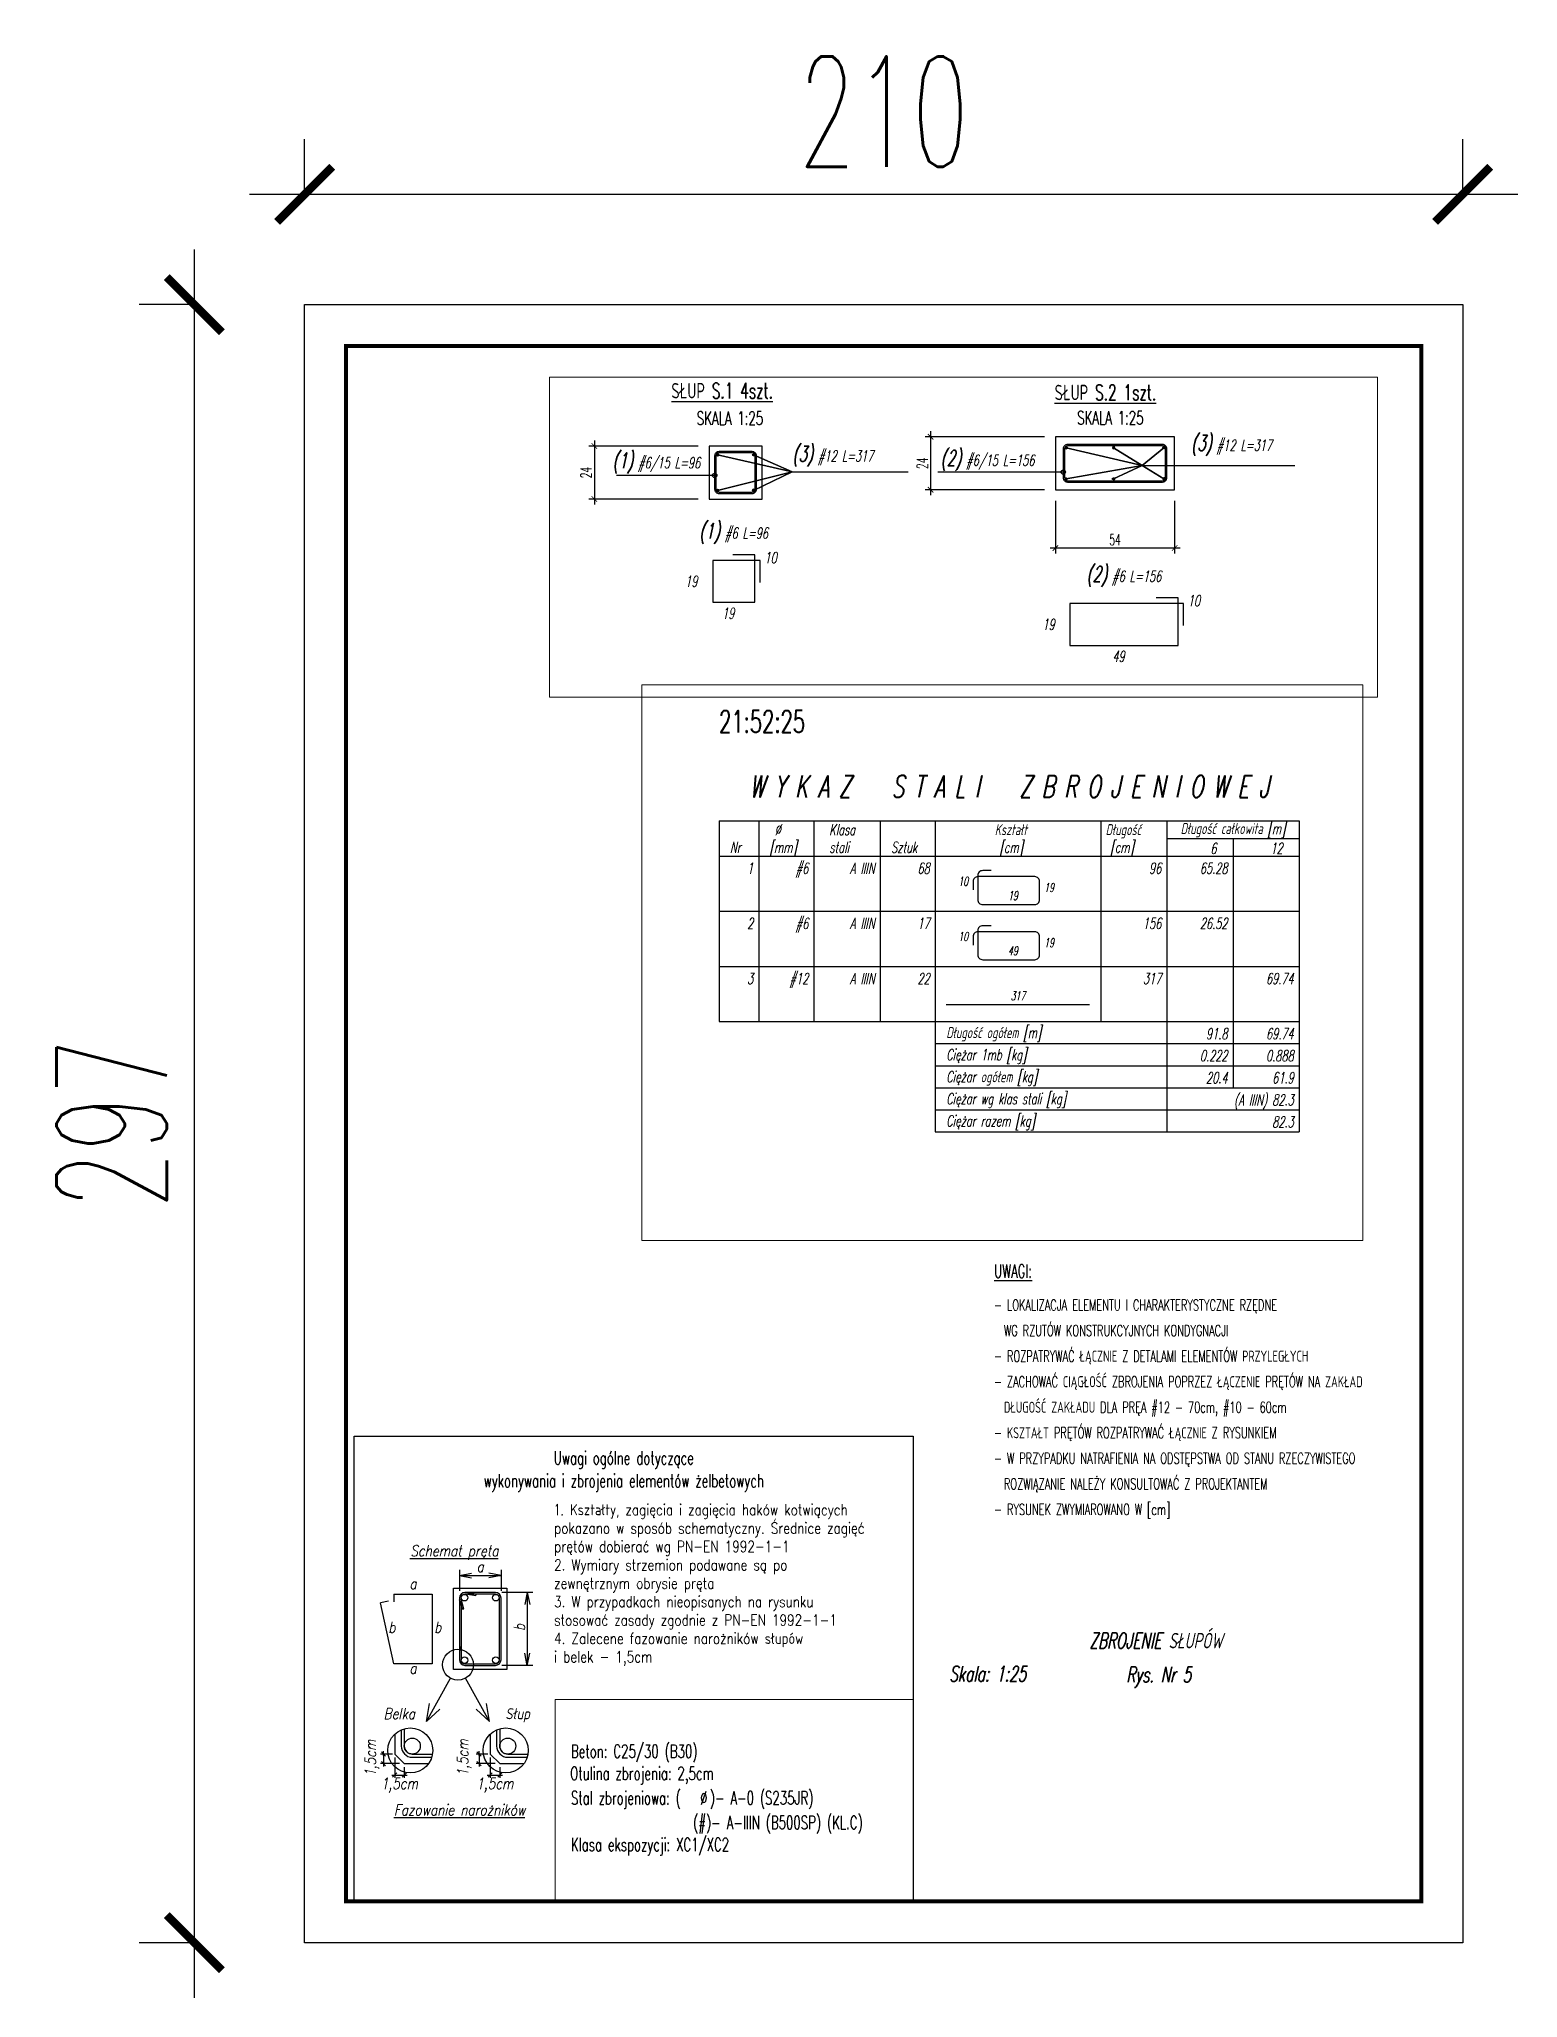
# Paper-space layout 'Layout1' of a CAD drawing. Header units: millimetres. Extents: x -251 to 18, y -18 to 338.
# The model-space entities are those that its viewports show. They can reach past a viewport. Long polylines and large blocks are cut down to what shows.
import ezdxf
from ezdxf.enums import TextEntityAlignment as Align

# ---------------------------------------------------------------- set-up
doc = ezdxf.new("R2010")
doc.units = ezdxf.units.MM
doc.header["$LTSCALE"] = 50
doc.layers.get('Defpoints').update_dxf_attribs({"color": 251})
doc.layers.add('__NIEDRUK__', color=54, linetype='Continuous', plot=False)
for name, color, linetype in [('K-ODNOSNIK', 8, 'Continuous'), ('K-RAMKA', 181, 'Continuous'), ('K-SCIANY', 2, 'Continuous'), ('K-TEXT 2.4mm', 71, 'Continuous'), ('K-TEXT 2.8mm', 101, 'Continuous'), ('K-TEXT 2mm', 254, 'Continuous'), ('K-WYMIARY', 1, 'Continuous'), ('K-ZBROJ_06', 101, 'Continuous'), ('K-ZBROJ_12', 161, 'Continuous'), ('ZBROJA_NIEZLICZAC', 255, 'Continuous'), ('ZBROJA_RZUTPR', 141, 'Continuous'), ('ZBROJA_RZUTPR1', 255, 'Continuous'), ('ZBROJA_ZESTAWIENIE', 62, 'Continuous'), ('ZBROJA_ZESTAWIENIE1', 252, 'Continuous'), ('ZBROJA_ZESTAWIENIE2', 30, 'Continuous'), ('ZBROJA_ZESTAWIENIE3', 141, 'Continuous'), ('ZBROJA_ZESTAWIENIE4', 210, 'Continuous')]:
    doc.layers.add(name, color=color, linetype=linetype)
doc.styles.add('STYL_ZBROJA', font='romanszb.shx', dxfattribs={"width": 0.65, "oblique": 12})
doc.styles.add('text 2.4mm', font='romans.shx', dxfattribs={"width": 0.65})
doc.styles.add('text 2.8mm', font='romans.shx', dxfattribs={"width": 0.65})
doc.styles.add('text 2mm', font='romans.shx', dxfattribs={"width": 0.65})
doc.styles.add('WYM1', font='romanszb.shx', dxfattribs={"width": 0.6})
doc.dimstyles.new('CM100', dxfattribs={"dimscale": 5, "dimtxt": 2, "dimasz": 1, "dimexe": 1, "dimexo": 2, "dimgap": 0.5, "dimtad": 1, "dimrnd": 0.5, "dimdsep": 46, "dimtxsty": 'WYM1', "dimblk": 'OBLIQUE', "dimcen": 0, "dimdle": 1, "dimclrd": 253, "dimclre": 251, "dimclrt": 30, "dimadec": 0, "dimazin": 0, "dimtfac": 1, "dimtix": 1, "dimtmove": 0, "dimatfit": 0, "dimfxl": 1, "dimtfillclr": 256, "dimtolj": 1, "dimarcsym": 0})

# ---------------------------------------------------------------- blocks, each defined once
blk = doc.blocks.new('_ArchTick')
at = {"color": 0, "linetype": 'ByBlock', "const_width": 0.15}
blk.add_lwpolyline([(-0.5, -0.5), (0.5, 0.5)], dxfattribs=at)
blk = doc.blocks.new('*D81')
at = {"layer": '__NIEDRUK__', "color": 251, "lineweight": -2, "transparency": 16777216}
for p, q in [((-210, 317), (-210, 327)), ((0, 317), (0, 327))]:
    blk.add_line(p, q, dxfattribs=at)
at = {"layer": '__NIEDRUK__', "color": 253, "lineweight": -2, "transparency": 16777216}
blk.add_line((-220, 317), (10, 317), dxfattribs=at)
at = {"layer": 'Defpoints', "color": 0, "transparency": 16777216}
for p in [(0, 317), (-210, 297), (0, 297)]:
    blk.add_point(p, dxfattribs=at)
at = {"layer": '__NIEDRUK__', "color": 253, "lineweight": -2, "transparency": 16777216, "xscale": 10, "yscale": 10, "zscale": 10, "rotation": 180}
blk.add_blockref('_ArchTick', (-210, 317), dxfattribs=at)
at = {"layer": '__NIEDRUK__', "color": 253, "lineweight": -2, "transparency": 16777216, "xscale": 10, "yscale": 10, "zscale": 10}
blk.add_blockref('_ArchTick', (0, 317), dxfattribs=at)
at = {"layer": '__NIEDRUK__', "color": 30, "transparency": 16777216, "insert": (-105, 332), "char_height": 20, "attachment_point": 5, "style": 'WYM1'}
blk.add_mtext('\\A1;210', dxfattribs=at)
blk = doc.blocks.new('*D82')
at = {"layer": '__NIEDRUK__', "color": 253, "lineweight": -2, "transparency": 16777216}
blk.add_line((-230, 307), (-230, -10), dxfattribs=at)
at = {"layer": '__NIEDRUK__', "color": 251, "lineweight": -2, "transparency": 16777216}
for p, q in [((-230, 297), (-240, 297)), ((-230, 0), (-240, 0))]:
    blk.add_line(p, q, dxfattribs=at)
at = {"layer": 'Defpoints', "color": 0, "transparency": 16777216}
for p in [(-210, 297), (-210, 0), (-230, 0)]:
    blk.add_point(p, dxfattribs=at)
at = {"layer": '__NIEDRUK__', "color": 253, "lineweight": -2, "transparency": 16777216, "xscale": 10, "yscale": 10, "zscale": 10}
for p, rotation in [((-230, 297), 90), ((-230, 0), 270)]:
    blk.add_blockref('_ArchTick', p, dxfattribs=dict(at, rotation=rotation))
at = {"layer": '__NIEDRUK__', "color": 30, "transparency": 16777216, "insert": (-245, 148.5), "char_height": 20, "attachment_point": 5, "rotation": 90, "style": 'WYM1'}
blk.add_mtext('\\A1;297', dxfattribs=at)
blk = doc.blocks.new('*D73')
at = {"layer": 'Defpoints', "color": 0, "transparency": 16777216}
for p in [(32180.16, -57258.21), (32234.16, -57258.21), (32180.16, -57284.64)]:
    blk.add_point(p, dxfattribs=at)
at = {"layer": 'K-WYMIARY', "color": 251, "lineweight": -2, "transparency": 16777216}
for p, q in [((32180.16, -57263.21), (32180.16, -57287.14)), ((32234.16, -57263.21), (32234.16, -57287.14))]:
    blk.add_line(p, q, dxfattribs=at)
at = {"layer": 'K-WYMIARY', "color": 253, "lineweight": -2, "transparency": 16777216}
blk.add_line((32236.66, -57284.64), (32177.66, -57284.64), dxfattribs=at)
at = {"layer": 'K-WYMIARY', "color": 253, "lineweight": -2, "transparency": 16777216, "xscale": 2.5, "yscale": 2.5, "zscale": 2.5, "rotation": 180}
blk.add_blockref('_ArchTick', (32180.16, -57284.64), dxfattribs=at)
at = {"layer": 'K-WYMIARY', "color": 253, "lineweight": -2, "transparency": 16777216, "xscale": 2.5, "yscale": 2.5, "zscale": 2.5}
blk.add_blockref('_ArchTick', (32234.16, -57284.64), dxfattribs=at)
at = {"layer": 'K-WYMIARY', "color": 30, "transparency": 16777216, "insert": (32207.16, -57280.89), "char_height": 5, "attachment_point": 5, "style": 'WYM1'}
blk.add_mtext('\\A1;54', dxfattribs=at)
blk = doc.blocks.new('A$C392df230')
h = blk.add_hatch()
h.set_pattern_fill('ANGLE', color=256, scale=0.025)
h.set_pattern_definition([(360, (-2880.4701, 5517.13781), (-5e-64, 0.174625), [0.127, -0.047625]), (90, (-2880.4701, 5517.13781), (-0.174625, 1e-17), [0.127, -0.047625])])
h.paths.add_polyline_path([(0.5, 0, 1), (-0.5, 0, 1)])
blk.add_circle((0, 0), 0.5)
blk = doc.blocks.new('*D74')
at = {"layer": 'Defpoints', "color": 0, "transparency": 16777216}
for p in [(32180.16, -57234.21), (32123.51, -57258.21), (32180.16, -57258.21)]:
    blk.add_point(p, dxfattribs=at)
at = {"layer": 'K-WYMIARY', "color": 251, "lineweight": -2, "transparency": 16777216}
for p, q in [((32175.16, -57234.21), (32121.01, -57234.21)), ((32175.16, -57258.21), (32121.01, -57258.21))]:
    blk.add_line(p, q, dxfattribs=at)
at = {"layer": 'K-WYMIARY', "color": 253, "lineweight": -2, "transparency": 16777216}
blk.add_line((32123.51, -57231.71), (32123.51, -57260.71), dxfattribs=at)
at = {"layer": 'K-WYMIARY', "color": 253, "lineweight": -2, "transparency": 16777216, "xscale": 2.5, "yscale": 2.5, "zscale": 2.5}
for p, rotation in [((32123.51, -57234.21), 90), ((32123.51, -57258.21), 270)]:
    blk.add_blockref('_ArchTick', p, dxfattribs=dict(at, rotation=rotation))
at = {"layer": 'K-WYMIARY', "color": 30, "transparency": 16777216, "insert": (32119.76, -57246.21), "char_height": 5, "attachment_point": 5, "rotation": 90, "style": 'WYM1'}
blk.add_mtext('\\A1;24', dxfattribs=at)
blk = doc.blocks.new('*D75')
at = {"layer": 'Defpoints', "color": 0, "transparency": 16777216}
for p in [(32023.14, -57238.42), (31971.11, -57262.42), (32023.14, -57262.42)]:
    blk.add_point(p, dxfattribs=at)
at = {"layer": 'K-WYMIARY', "color": 253, "lineweight": -2, "transparency": 16777216}
blk.add_line((31971.11, -57235.92), (31971.11, -57264.92), dxfattribs=at)
at = {"layer": 'K-WYMIARY', "color": 251, "lineweight": -2, "transparency": 16777216}
for p, q in [((32018.14, -57238.42), (31968.61, -57238.42)), ((32018.14, -57262.42), (31968.61, -57262.42))]:
    blk.add_line(p, q, dxfattribs=at)
at = {"layer": 'K-WYMIARY', "color": 253, "lineweight": -2, "transparency": 16777216, "xscale": 2.5, "yscale": 2.5, "zscale": 2.5}
for p, rotation in [((31971.11, -57238.42), 90), ((31971.11, -57262.42), 270)]:
    blk.add_blockref('_ArchTick', p, dxfattribs=dict(at, rotation=rotation))
at = {"layer": 'K-WYMIARY', "color": 30, "transparency": 16777216, "insert": (31967.36, -57250.42), "char_height": 5, "attachment_point": 5, "rotation": 90, "style": 'WYM1'}
blk.add_mtext('\\A1;24', dxfattribs=at)
blk = doc.blocks.new('_zestawiejnieM')
at = {"layer": 'ZBROJA_ZESTAWIENIE'}
for p, q in [((0, -40), (263, -40)), ((0, -40), (0, -48)), ((18, -40), (18, -48)), ((43, -40), (43, -48)), ((73, -40), (73, -48)), ((98, -40), (98, -48)), ((173, -40), (173, -48)), ((203, -40), (203, -48)), ((263, -40), (263, -56)), ((0, -48), (0, -56)), ((18, -48), (18, -56)), ((43, -48), (43, -56)), ((73, -48), (73, -56)), ((98, -48), (98, -56)), ((173, -48), (173, -56)), ((203, -48), (203, -56)), ((233, -48), (233, -56)), ((263, -48), (263, -56)), ((263, -48), (263, -56)), ((0, -56), (263, -56)), ((0, -56), (0, -81)), ((18, -56), (18, -81)), ((43, -56), (43, -81)), ((73, -56), (73, -81)), ((98, -56), (98, -81)), ((173, -56), (173, -81)), ((203, -56), (203, -81)), ((233, -56), (233, -81)), ((263, -56), (263, -81)), ((263, -56), (263, -81)), ((0, -81), (0, -106)), ((18, -81), (18, -106)), ((43, -81), (43, -106)), ((73, -81), (73, -106)), ((98, -81), (98, -106)), ((173, -81), (173, -106)), ((203, -81), (203, -106)), ((233, -81), (233, -106)), ((263, -81), (263, -106)), ((263, -81), (263, -106)), ((0, -106), (0, -131)), ((18, -106), (18, -131)), ((43, -106), (43, -131)), ((73, -106), (73, -131)), ((98, -106), (98, -131)), ((173, -106), (173, -131)), ((203, -106), (203, -131)), ((233, -106), (233, -131)), ((263, -106), (263, -131)), ((263, -106), (263, -131)), ((0, -131), (263, -131)), ((98, -131), (98, -181)), ((203, -131), (203, -181)), ((233, -131), (233, -161)), ((263, -131), (263, -171)), ((263, -131), (263, -161)), ((263, -131), (263, -171)), ((263, -161), (263, -171)), ((263, -171), (263, -181)), ((98, -181), (263, -181))]:
    blk.add_line(p, q, dxfattribs=at)
at = {"layer": 'ZBROJA_ZESTAWIENIE1'}
for p, q in [((203, -48), (263, -48)), ((0, -81), (263, -81)), ((0, -106), (263, -106)), ((98, -141), (263, -141)), ((98, -151), (263, -151)), ((98, -161), (263, -161)), ((98, -171), (263, -171))]:
    blk.add_line(p, q, dxfattribs=at)
at = {"layer": 'ZBROJA_ZESTAWIENIE3'}
for points in [[(123.35, -62.55), (119.5, -62.55, 0.414214), (117.3, -64.75), (117.3, -75.75, 0.414214), (119.5, -77.95), (143.1, -77.95, 0.414214), (145.3, -75.75), (145.3, -67.5, 0.414214), (143.1, -65.3), (117.35, -65.3, 0.414214), (115.15, -67.5), (115.15, -71.3)], [(123.35, -87.55), (119.5, -87.55, 0.414214), (117.3, -89.75), (117.3, -100.75, 0.414214), (119.5, -102.95), (143.1, -102.95, 0.414214), (145.3, -100.75), (145.3, -92.5, 0.414214), (143.1, -90.3), (117.35, -90.3, 0.414214), (115.15, -92.5), (115.15, -96.3)]]:
    blk.add_lwpolyline(points, format="xyb", dxfattribs=at)
blk.add_lwpolyline([(103, -123.2), (168, -123.2)], dxfattribs=at)
at = {"layer": '__NIEDRUK__', "style": 'text 2mm', "width": 0.65}
blk.add_text('21:52:25', height=10, dxfattribs=at).set_placement((0, 0))
at = {"layer": 'ZBROJA_ZESTAWIENIE2', "style": 'STYL_ZBROJA', "oblique": 12, "width": 0.65}
for s, p in [(' %%c', (23, -48)), ('Klasa', (50, -48)), ('Kształt', (125, -48)), (' Długość', (173, -48)), ('Nr', (5, -56)), ('[mm]', (23, -56)), ('stali', (50, -56)), ('Sztuk', (78, -56)), (' [cm]', (125, -56)), ('  [cm]', (173, -56)), ('Długość ogółem [m]', (103, -140)), ('Ciężar 1mb [kg]', (103, -150)), ('Ciężar ogółem [kg]', (103, -160)), ('Ciężar wg klas stali [kg]', (103, -170)), ('Ciężar razem [kg]', (103, -180))]:
    blk.add_text(s, height=5, dxfattribs=at).set_placement(p, align=Align.BOTTOM_LEFT)
for s, height, p in [('Długość całkowita [m]', 5, (233, -46)), ('19', 4, (133.25, -75.9)), ('49', 4, (133.25, -100.9))]:
    blk.add_text(s, height=height, dxfattribs=at).set_placement(p, align=Align.CENTER)
for s, p in [('6', (225.5, -55)), ('12', (255.5, -55)), ('1', (15.5, -64)), ('#6', (40.5, -64)), ('A IIIN', (70.5, -64)), ('68', (95.5, -64)), ('96', (200.5, -64)), ('65.28', (230.5, -64)), ('2', (15.5, -89)), ('#6', (40.5, -89)), ('A IIIN', (70.5, -89)), ('17', (95.5, -89)), ('156', (200.5, -89)), ('26.52', (230.5, -89)), ('3', (15.5, -114)), ('#12', (40.5, -114)), ('A IIIN', (70.5, -114)), ('22', (95.5, -114)), ('317', (200.5, -114)), ('69.74', (260.5, -114)), ('91.8', (230.5, -139)), ('69.74', (260.5, -139)), ('0.222', (230.5, -149)), ('0.888', (260.5, -149)), ('20.4', (230.5, -159)), ('61.9', (260.5, -159)), ('(A IIIN) 82.3', (260.5, -169)), ('82.3', (260.5, -179))]:
    blk.add_text(s, height=5, dxfattribs=at).set_placement(p, align=Align.RIGHT)
for p in [(112.95, -70.6), (112.95, -95.6)]:
    blk.add_text('10', height=4, dxfattribs=at).set_placement(p, align=Align.BOTTOM_RIGHT)
for p in [(147.4, -70.25), (147.4, -95.25)]:
    blk.add_text('19', height=4, dxfattribs=at).set_placement(p, align=Align.MIDDLE_LEFT)
blk.add_text('317', height=4, dxfattribs=at).set_placement((135.5, -122.55), align=Align.BOTTOM_CENTER)
at = {"layer": 'ZBROJA_ZESTAWIENIE4', "style": 'STYL_ZBROJA', "oblique": 12, "width": 0.65}
blk.add_text('W Y K A Z   S T A L I   Z B R O J E N I O W E J', height=10, dxfattribs=at).set_placement((131.5, -29.5), align=Align.CENTER)
blk = doc.blocks.new('ramka')
at = {"const_width": 0.7}
blk.add_lwpolyline([(-195, 282), (0, 282), (0, 0), (-195, 0)], close=True, dxfattribs=at)
at = {"layer": '__NIEDRUK__'}
blk.add_lwpolyline([(-202.5, 289.5), (7.5, 289.5), (7.5, -7.5), (-202.5, -7.5)], close=True, dxfattribs=at)
dim = blk.add_linear_dim(base=(7.5, 309.5), p1=(-202.5, 289.5), p2=(7.5, 289.5), dimstyle='CM100', override={"dimscale": 10, "dimblk": 'ArchTick'}, dxfattribs=at)
dim.commit()
dim.dimension.update_dxf_attribs({"geometry": '*D81', "text_midpoint": (-97.5, 324.5), "insert": (7.5, -7.5)})
dim = blk.add_linear_dim(base=(-222.5, -7.5), p1=(-202.5, 289.5), p2=(-202.5, -7.5), angle=90, dimstyle='CM100', override={"dimscale": 10, "dimblk": 'ArchTick'}, dxfattribs=at)
dim.commit()
dim.dimension.update_dxf_attribs({"geometry": '*D82', "text_midpoint": (-237.5, 141), "insert": (7.5, -7.5)})

msp = doc.modelspace()

# ---------------------------------------------------------------- linework, layer by layer
at = {"layer": '__NIEDRUK__'}
for points in [[(32027.64, -57259.323), (32042.64, -57259.323, 0.4142136), (32044.04, -57257.923), (32044.04, -57242.923, 0.4142136), (32042.64, -57241.523), (32027.64, -57241.523, 0.4142136), (32026.24, -57242.923), (32026.24, -57257.923, 0.4142136)], [(32185.66, -57254.108), (32228.66, -57254.108, 0.4142136), (32230.06, -57252.708), (32230.06, -57239.708, 0.4142136), (32228.66, -57238.308), (32185.66, -57238.308, 0.4142136), (32184.26, -57239.708), (32184.26, -57252.708, 0.4142136)]]:
    msp.add_lwpolyline(points, format="xyb", close=True, dxfattribs=at)
at = {"layer": 'K-ODNOSNIK'}
for points in [[(32060.842, -57250.057), (32043.311, -57242.363), (32060.842, -57250.057), (32026.969, -57242.363), (32060.842, -57250.057), (32043.311, -57258.483), (32060.842, -57250.057), (32026.969, -57258.483), (32060.842, -57250.057), (32113.303, -57250.057)], [(32219.365, -57247.24), (32206.493, -57239.148), (32219.365, -57247.24), (32206.493, -57253.267), (32219.365, -57247.24), (32229.331, -57239.148), (32219.365, -57247.24), (32184.988, -57239.148), (32219.365, -57247.24), (32229.331, -57253.267), (32219.365, -57247.24), (32184.988, -57253.267), (32219.365, -57247.24), (32288.623, -57247.24)], [(32025.64, -57251.711), (31981.172, -57251.711)], [(32183.66, -57250.194), (32126.775, -57250.194)]]:
    msp.add_lwpolyline(points, dxfattribs=at)
for centre in [(32025.64, -57251.711), (32183.66, -57250.194)]:
    msp.add_circle(centre, 1, dxfattribs=at)
at = {"layer": 'K-SCIANY'}
for points in [[(32180.16, -57258.208), (32234.16, -57258.208), (32234.16, -57234.208), (32180.16, -57234.208)], [(32023.14, -57262.423), (32047.14, -57262.423), (32047.14, -57238.423), (32023.14, -57238.423)]]:
    msp.add_lwpolyline(points, close=True, dxfattribs=at)
at = {"layer": 'K-ZBROJ_06'}
for points in [[(32027.64, -57259.923), (32042.64, -57259.923, 0.4142136), (32044.64, -57257.923), (32044.64, -57242.923, 0.4142136), (32042.64, -57240.923), (32027.64, -57240.923, 0.4142136), (32025.64, -57242.923), (32025.64, -57257.923, 0.4142136)], [(32185.66, -57254.708), (32228.66, -57254.708, 0.4142136), (32230.66, -57252.708), (32230.66, -57239.708, 0.4142136), (32228.66, -57237.708), (32185.66, -57237.708, 0.4142136), (32183.66, -57239.708), (32183.66, -57252.708, 0.4142136)]]:
    msp.add_lwpolyline(points, format="xyb", close=True, dxfattribs=at)
at = {"layer": 'ZBROJA_RZUTPR'}
for points in [[(32046.303, -57300.213), (32046.303, -57290.213, 0.4142136), (32046.303, -57290.213), (32024.803, -57290.213, 0.4142136), (32024.803, -57290.213), (32024.803, -57309.213, 0.4142136), (32024.803, -57309.213), (32043.803, -57309.213, 0.4142136), (32043.803, -57309.213), (32043.803, -57287.713, 0.4142136), (32043.803, -57287.713), (32033.803, -57287.713)], [(32238.21, -57319.742), (32238.21, -57309.742, 0.4142136), (32238.21, -57309.742), (32186.71, -57309.742, 0.4142136), (32186.71, -57309.742), (32186.71, -57328.742, 0.4142136), (32186.71, -57328.742), (32235.71, -57328.742, 0.4142136), (32235.71, -57328.742), (32235.71, -57307.242, 0.4142136), (32235.71, -57307.242), (32225.71, -57307.242)]]:
    msp.add_lwpolyline(points, format="xyb", dxfattribs=at)

# ---------------------------------------------------------------- block references
msp.add_blockref('_zestawiejnieM', (33081.825, -57033.074))
at = {"layer": 'K-ZBROJ_12', "xscale": -1, "rotation": 180}
for p in [(32026.969, -57242.363), (32184.988, -57239.148), (32206.493, -57239.148)]:
    msp.add_blockref('A$C392df230', p, dxfattribs=at)
at = {"layer": 'K-ZBROJ_12', "rotation": 180}
for p in [(32043.311, -57242.363), (32229.331, -57239.148)]:
    msp.add_blockref('A$C392df230', p, dxfattribs=at)
at = {"layer": 'K-ZBROJ_12'}
for p in [(32184.988, -57253.267), (32206.493, -57253.267), (32026.969, -57258.483)]:
    msp.add_blockref('A$C392df230', p, dxfattribs=at)
at = {"layer": 'K-ZBROJ_12', "xscale": -1}
for p in [(32229.331, -57253.267), (32043.311, -57258.483)]:
    msp.add_blockref('A$C392df230', p, dxfattribs=at)

# ---------------------------------------------------------------- texts
at = {"layer": 'K-TEXT 2.4mm', "style": 'text 2.4mm', "width": 0.65}
for p in [(32017.537, -57228.789), (32189.972, -57228.562)]:
    msp.add_text('SKALA 1:25', height=6, dxfattribs=at).set_placement(p)
at = {"layer": 'K-TEXT 2.8mm', "style": 'text 2.8mm', "width": 0.65}
for s, p in [('%%USŁUP S.1 4szt.', (32006.014, -57218.919)), ('%%USŁUP S.2 1szt.', (32179.756, -57219.715))]:
    msp.add_text(s, height=7, dxfattribs=at).set_placement(p, align=Align.BOTTOM_LEFT)
at = {"layer": 'ZBROJA_NIEZLICZAC', "char_height": 10, "style": 'STYL_ZBROJA'}
for s, insert, attachment_point in [('\\H7;\\C71;\\H5;\\C256;\\H7;\\C71;(3)\\H5;\\C256; #12 L=317', (32060.958, -57247.738), 7), ('\\H7;\\C71;\\H5;\\C256;\\H7;\\C71;(3)\\H5;\\C256; #12 L=317', (32241.691, -57242.858), 7), ('\\H7;\\C71;\\H5;\\C256;\\H7;\\C71;(1)\\H5;\\C256; #6/15 L=96', (31999.255, -57250.809), 8), ('\\H7;\\C71;\\H5;\\C256;\\H7;\\C71;(2)\\H5;\\C256; #6/15 L=156', (32128.12, -57249.656), 7), ('\\H7;\\C71;\\H5;\\C256;\\H7;\\C71;(1)\\H5;\\C256; #6 L=96', (32034.303, -57282.713), 8), ('\\H7;\\C71;\\H5;\\C256;\\H7;\\C71;(2)\\H5;\\C256; #6 L=156', (32211.21, -57302.242), 8)]:
    msp.add_mtext(s, dxfattribs=dict(at, insert=insert, attachment_point=attachment_point))
at = {"layer": 'ZBROJA_RZUTPR1', "style": 'STYL_ZBROJA', "oblique": 12, "width": 0.65}
for p in [(32053.803, -57288.963), (32245.71, -57308.492)]:
    msp.add_text('10', height=5, dxfattribs=at).set_placement(p, align=Align.MIDDLE_RIGHT)
for p in [(32012.303, -57299.713), (32174.21, -57319.242)]:
    msp.add_text('19', height=5, dxfattribs=at).set_placement(p, align=Align.MIDDLE_LEFT)
for s, p in [('19', (32031.803, -57311.713)), ('49', (32208.71, -57331.242))]:
    msp.add_text(s, height=5, dxfattribs=at).set_placement(p, align=Align.TOP_CENTER)

# ---------------------------------------------------------------- dimensions: what is measured, and where the dimension line sits
at = {"layer": 'K-WYMIARY'}
for base, p1, p2, picture, middle in [((31971.106, -57262.423), (32023.14, -57238.423), (32023.14, -57262.423), '*D75', (31967.356, -57250.423)), ((32123.511, -57258.208), (32180.16, -57234.208), (32180.16, -57258.208), '*D74', (32119.761, -57246.208))]:
    dim = msp.add_linear_dim(base=base, p1=p1, p2=p2, angle=90, dimstyle='CM100', override={"dimscale": 2.5, "dimblk": 'ArchTick'}, dxfattribs=at)
    dim.commit()
    dim.dimension.update_dxf_attribs({"geometry": picture, "text_midpoint": middle})
dim = msp.add_linear_dim(base=(32180.16, -57284.643), p1=(32234.16, -57258.208), p2=(32180.16, -57258.208), dimstyle='CM100', override={"dimscale": 2.5, "dimblk": 'ArchTick'}, dxfattribs=at)
dim.commit()
dim.dimension.update_dxf_attribs({"geometry": '*D73', "text_midpoint": (32207.16, -57280.893)})

psp = doc.layouts.get("Layout1")

# ---------------------------------------------------------------- linework, layer by layer
for p, q in [((-174.42, 60.12), (-174.42, 56.27)), ((-174.42, 59.1), (-172.23, 59.52)), ((-174.42, 59.1), (-172.23, 58.67)), ((-174.42, 59.1), (-166.87, 59.1)), ((-166.87, 59.1), (-169.06, 59.52)), ((-166.87, 59.1), (-169.06, 58.67)), ((-166.87, 60.12), (-166.87, 56.27)), ((-187.29, 54.42), (-188.73, 54.1)), ((-186.32, 43.07), (-188.73, 54.1)), ((-186.32, 55.69), (-186.32, 54.28)), ((-186.32, 55.69), (-179.36, 55.69)), ((-179.36, 55.69), (-179.36, 43.07)), ((-175.47, 56.8), (-165.83, 56.8)), ((-175.47, 42.03), (-175.47, 56.8)), ((-174.42, 54.96), (-174.42, 43.8)), ((-173.88, 52.9), (-174.38, 54.68)), ((-174.13, 54.96), (-174.13, 43.8)), ((-173.6, 52.98), (-174.1, 54.76)), ((-167.89, 55.98), (-173.41, 55.98)), ((-167.89, 55.69), (-173.41, 55.69)), ((-171.46, 55.37), (-173.29, 55.68)), ((-171.41, 55.66), (-173.24, 55.96)), ((-171.59, 55.69), (-171.85, 55.69)), ((-171.46, 55.37), (-171.41, 55.66)), ((-167.16, 43.8), (-167.16, 54.96)), ((-166.87, 43.8), (-166.87, 54.96)), ((-161.09, 55.98), (-166.73, 55.98)), ((-165.83, 56.8), (-165.83, 42.03)), ((-162.11, 55.98), (-162.53, 53.79)), ((-162.11, 55.98), (-161.68, 53.79)), ((-162.11, 55.98), (-162.11, 42.78)), ((-173.6, 52.98), (-173.88, 52.9)), ((-174.13, 45.49), (-174.13, 46.22)), ((-167.16, 45.49), (-167.16, 46.22)), ((-179.36, 43.07), (-186.32, 43.07)), ((-173.41, 43.07), (-167.89, 43.07)), ((-173.41, 42.78), (-167.89, 42.78)), ((-161.09, 42.78), (-166.73, 42.78)), ((-162.11, 42.78), (-162.53, 44.97)), ((-162.11, 42.78), (-161.68, 44.97)), ((-180.39, 32.63), (-176.04, 40.44)), ((-165.83, 42.03), (-175.47, 42.03)), ((-168.96, 32.63), (-173.32, 40.44)), ((-180.39, 32.63), (-179.82, 35.85)), ((-168.96, 32.63), (-169.54, 35.85)), ((-180.39, 32.63), (-177.96, 34.81)), ((-168.96, 32.63), (-171.4, 34.81)), ((-186.16, 30.29), (-186.16, 26.7)), ((-185, 31.07), (-185, 28.15)), ((-184.42, 31.28), (-184.42, 28.15)), ((-168.85, 30.29), (-168.85, 26.7)), ((-167.69, 31.07), (-167.69, 28.15)), ((-167.11, 31.28), (-167.11, 28.15)), ((-186.55, 26.7), (-188.71, 26.7)), ((-185.26, 24.96), (-188.71, 24.96)), ((-187.81, 26.33), (-188.56, 27.08)), ((-187.81, 24.59), (-188.56, 25.33)), ((-188.18, 26.41), (-188.18, 27.23)), ((-188.18, 26.7), (-188.18, 24.96)), ((-188.18, 25.25), (-188.18, 24.43)), ((-186.16, 26.7), (-184.42, 24.96)), ((-186.16, 26.06), (-186.16, 22.37)), ((-184.42, 24.96), (-180.03, 24.96)), ((-182.96, 26.7), (-179.31, 26.7)), ((-182.96, 26.12), (-179.44, 26.12)), ((-169.24, 26.7), (-171.4, 26.7)), ((-167.96, 24.96), (-171.4, 24.96)), ((-170.5, 26.33), (-171.25, 27.08)), ((-170.5, 24.59), (-171.25, 25.33)), ((-170.87, 26.41), (-170.87, 27.23)), ((-170.87, 26.7), (-170.87, 24.96)), ((-170.87, 25.25), (-170.87, 24.43)), ((-168.85, 26.7), (-167.11, 24.96)), ((-168.85, 26.06), (-168.85, 22.37)), ((-167.11, 24.96), (-162.72, 24.96)), ((-165.66, 26.7), (-162, 26.7)), ((-165.66, 26.12), (-162.14, 26.12)), ((-186.69, 22.9), (-183.89, 22.9)), ((-185.78, 23.27), (-186.53, 22.52)), ((-184.04, 23.27), (-184.79, 22.52)), ((-184.42, 24.32), (-184.42, 22.37)), ((-169.38, 22.9), (-166.58, 22.9)), ((-168.48, 23.27), (-169.23, 22.52)), ((-166.74, 23.27), (-167.48, 22.52)), ((-167.11, 24.32), (-167.11, 22.37))]:
    psp.add_line(p, q)
psp.add_lwpolyline([(-193.48, 84.35), (-92.14, 84.35), (-92.14, 0), (-193.48, 0)], close=True)
at = {"lineweight": 0}
psp.add_lwpolyline([(-157.06, 36.61), (-92.14, 36.61), (-92.14, 0), (-157.06, 0)], close=True, dxfattribs=at)
for centre, radius in [((-173.49, 55.05), 0.6), ((-167.8, 55.05), 0.6), ((-174.68, 42.89), 2.8), ((-173.49, 43.71), 0.6), ((-167.8, 43.71), 0.6), ((-183.33, 27.35), 4.08), ((-182.96, 28.15), 1.45), ((-166.03, 27.35), 4.08), ((-165.66, 28.15), 1.45)]:
    psp.add_circle(centre, radius)
for centre, radius, start, end in [((-173.41, 54.96), 1.02, 90, 180), ((-173.41, 54.96), 1.02, 186.4136, 195.8173), ((-173.41, 54.96), 0.726, 90, 180), ((-173.41, 54.96), 0.726, 186.4136, 195.8173), ((-173.41, 54.96), 1.02, 80.5963, 90), ((-173.41, 54.96), 0.726, 80.5963, 90), ((-167.89, 54.96), 1.02, 0, 90), ((-167.89, 54.96), 0.726, 0, 90), ((-173.41, 43.8), 1.02, 180, 270), ((-173.41, 43.8), 0.726, 180, 270), ((-167.89, 43.8), 1.02, 270, 0), ((-167.89, 43.8), 0.726, 270, 0), ((-182.96, 28.15), 2.03, 180, 270), ((-182.96, 28.15), 1.45, 180, 270), ((-165.66, 28.15), 2.03, 180, 270), ((-165.66, 28.15), 1.45, 180, 270)]:
    psp.add_arc(centre, radius, start, end)

# ---------------------------------------------------------------- block references
at = {"layer": 'K-RAMKA'}
psp.add_blockref('ramka', (0, 0), dxfattribs=at)

# ---------------------------------------------------------------- texts
at = {"layer": 'K-TEXT 2.4mm', "lineweight": -2, "style": 'text 2.4mm', "width": 0.65}
for s, p in [('%%UUWAGI:', (-77.47, 113.06)), ('Beton: C25/30 (B30)', (-154.19, 26)), ('Otulina zbrojenia: 2,5cm', (-154.34, 22)), ('Stal zbrojeniowa: (', (-154.2, 17.54)), ('∅', (-130.76, 17.54)), (')- A-0 (S235JR)', (-129.03, 17.54)), ('(#)- A-IIIN (B500SP) (KL.C)', (-132.05, 13.08)), ('Klasa ekspozycji: XC1/XC2', (-154.19, 9.08))]:
    psp.add_text(s, height=2.4, dxfattribs=at).set_placement(p)
for s, p in [('Uwagi ogólne dotyczące', (-144.62, 79.19)), ('wykonywania i zbrojenia elementów żelbetowych', (-144.62, 75.06))]:
    psp.add_text(s, height=2.4, dxfattribs=at).set_placement(p, align=Align.CENTER)
at = {"layer": 'K-TEXT 2.8mm', "style": 'STYL_ZBROJA', "oblique": 12, "width": 0.65}
for s, p in [('ZBROJENIE SŁUPÓW', (-48.09, 45.86)), ('Skala: 1:25', (-78.62, 39.86)), ('Rys. Nr 5', (-47.61, 39.71))]:
    psp.add_text(s, height=2.8, dxfattribs=at).set_placement(p, align=Align.CENTER)
at = {"layer": 'K-TEXT 2mm', "lineweight": -2, "style": 'text 2mm', "width": 0.65}
for s, p in [('- LOKALIZACJA ELEMENTU I CHARAKTERYSTYCZNE RZĘDNE', (-77.47, 107.11)), ('  WG RZUTÓW KONSTRUKCYJNYCH KONDYGNACJI ', (-77.47, 102.48)), ('- ROZPATRYWAĆ ŁĄCZNIE Z DETALAMI ELEMENTÓW PRZYLEGŁYCH', (-77.47, 97.84)), ('- ZACHOWAĆ CIĄGŁOŚĆ ZBROJENIA POPRZEZ ŁĄCZENIE PRĘTÓW NA ZAKŁAD', (-77.47, 93.21)), ('  DŁUGOŚĆ ZAKŁADU DLA PRĘA #12 - 70cm, #10 - 60cm', (-77.47, 88.58)), ('- KSZTAŁT PRĘTÓW ROZPATRYWAĆ ŁĄCZNIE Z RYSUNKIEM', (-77.47, 83.95)), ('- W PRZYPADKU NATRAFIENIA NA ODSTĘPSTWA OD STANU RZECZYWISTEGO', (-77.47, 79.32)), ('  ROZWIĄZANIE NALEŻY KONSULTOWAĆ Z PROJEKTANTEM  ', (-77.47, 74.68)), ('- RYSUNEK ZWYMIAROWANO W [cm]', (-77.47, 70.05))]:
    psp.add_text(s, height=2, dxfattribs=at).set_placement(p)
at = {"layer": 'K-TEXT 2mm', "lineweight": -2, "style": 'text 2mm', "oblique": 12, "width": 0.8}
for s, p in [('%%USchemat pręta', (-175.32, 62.55)), ('a', (-182.84, 56.59)), ('a', (-182.84, 41.26)), ('Belka', (-185.3, 33.02)), ('Słup', (-163.85, 33.02)), ('%%UFazowanie narożników', (-174.36, 15.57))]:
    psp.add_text(s, height=2, dxfattribs=at).set_placement(p, align=Align.CENTER)
psp.add_text('a', height=2, dxfattribs=at).set_placement((-170.65, 59.1), align=Align.BOTTOM_CENTER)
for p in [(-186.66, 50.7), (-178.33, 50.7)]:
    psp.add_text('b', height=2, dxfattribs=at).set_placement(p, align=Align.TOP_CENTER)
psp.add_text('b', height=2, rotation=90, dxfattribs=at).set_placement((-161.94, 49.64), align=Align.BOTTOM_CENTER)
for p in [(-190.56, 25.94), (-173.81, 26.02)]:
    psp.add_text('1,5cm', height=2, rotation=90, dxfattribs=at).set_placement(p, align=Align.MIDDLE_CENTER)
for p in [(-185.29, 21.36), (-167.98, 21.36)]:
    psp.add_text('1,5cm', height=2, dxfattribs=at).set_placement(p, align=Align.MIDDLE_CENTER)
at = {"layer": 'K-TEXT 2mm', "lineweight": -2, "insert": (-157.25, 72), "char_height": 2, "width": 61.1414, "attachment_point": 1, "style": 'text 2mm'}
psp.add_mtext('1{\\W0.8;. Kształty, zagięcia i zagięcia haków kotwiących pokazano w sposób schematyczny. Średnice zagięć prętów dobierać wg PN-EN\\~1992-1-1\\P2. Wymiary strzemion podawane są po zewnętrznym obrysie pręta\\P3. W przypadkach nieopisanych na rysunku stosować zasady zgodnie z PN-EN\\~1992-1-1\\P4. Zalecene fazowanie narożników słupów  ^Ji belek - 1,5cm}', dxfattribs=at)

# ---------------------------------------------------------------- viewports
at = {"layer": 'Defpoints', "view_target_point": (-4155.71, -38812.413)}
psp.add_viewport(center=(-83.01, 247.34), size=(150.1, 58.0441), view_center_point=(36294.17, -18467.274), view_height=145.11036, dxfattribs=at)
psp.add_viewport(center=(-75.97, 170.2), size=(130.76, 100.7352), view_center_point=(37365.959, -18324.918), view_height=251.83804, status=3, dxfattribs=at)

doc.saveas('drawing.dxf')
